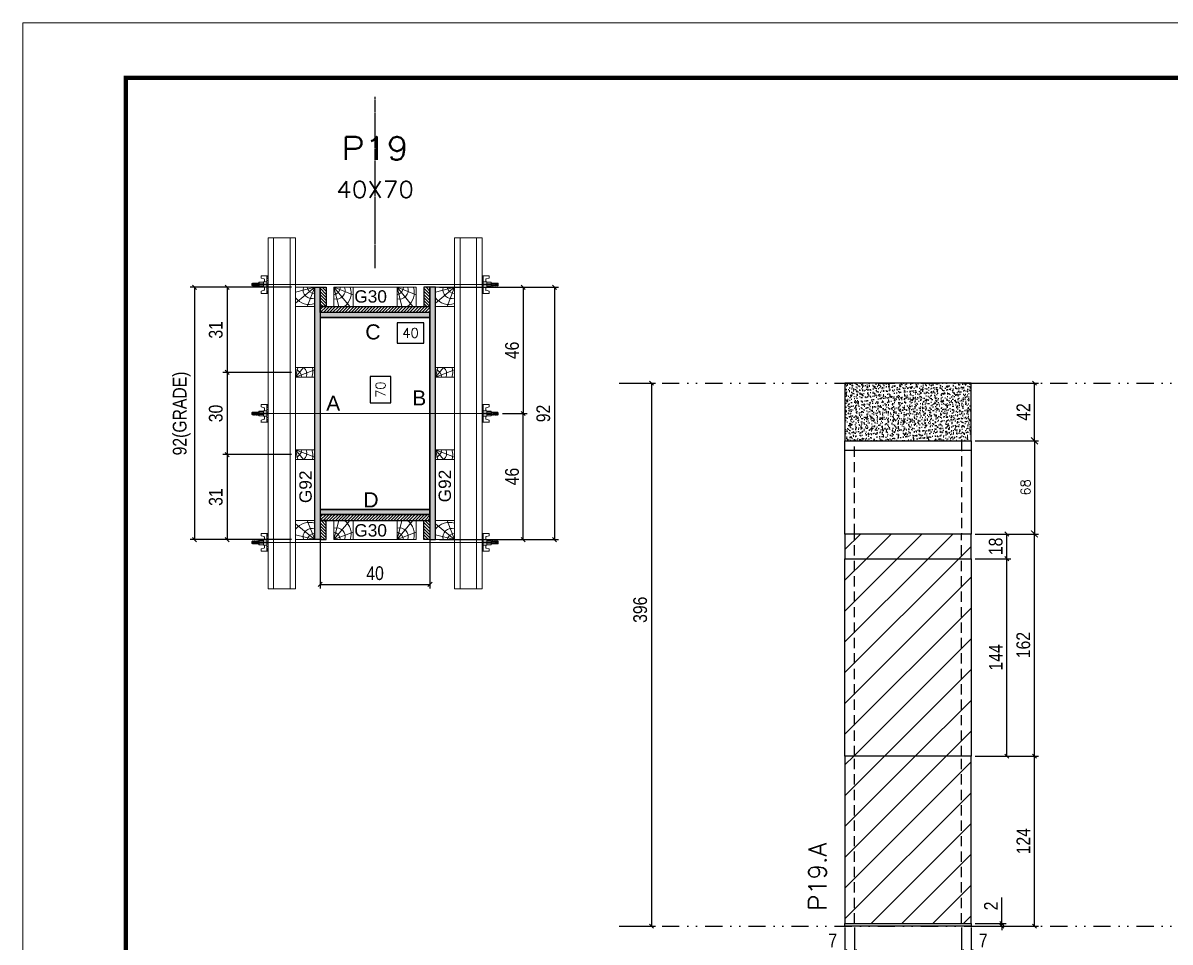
# Model space of a CAD drawing. Extents: x 1945 to 10875, y -3405 to 3369.
# Drawn here: x 1945 to 2782, y -728 to -57 of the extents above; entities that cross this region are included whole.
import ezdxf
from ezdxf.enums import TextEntityAlignment as Align

# ---------------------------------------------------------------- set-up
doc = ezdxf.new("R2010")
doc.units = 0
for name, pattern in [('DASHED', [0.75, 0.5, -0.25]), ('DIVIDE2', [0.625, 0.25, -0.125, 0, -0.125, 0, -0.125]), ('HIDDEN', [0.375, 0.25, -0.125])]:
    doc.linetypes.add(name, pattern=pattern)
for name, color, linetype in [('CHAPA', 1, 'Continuous'), ('COTA', 241, 'Continuous'), ('cotas', 4, 'Continuous'), ('FUNDOS', 1, 'Continuous'), ('MEIO_PONT', 93, 'Continuous'), ('Nível', 160, 'Continuous'), ('Painéis', 200, 'Continuous'), ('SARR_2.2x7', 40, 'Continuous'), ('SARRAFO', 251, 'Continuous'), ('Sarrafo de Pressão', 42, 'HIDDEN'), ('Texto de Titulo', 7, 'Continuous'), ('Texto Qtd Sarr', 242, 'Continuous'), ('TEXTO_GERAL', 7, 'Continuous')]:
    doc.layers.add(name, color=color, linetype=linetype)
for name, color, linetype, lineweight in [('Folhas', 255, 'Continuous', 9), ('Hachura', 251, 'Continuous', 9), ('Madeira', 126, 'Continuous', 18), ('Perfil Metálico', 224, 'Continuous', 18), ('SARRAFO DE PRESSAO', 251, 'DASHED', 9), ('Texto Seção', 7, 'Continuous', 15)]:
    doc.layers.add(name, color=color, linetype=linetype, lineweight=lineweight)
doc.styles.add('ARIAL', font='arial.ttf')
doc.styles.add('COTA TECNICA', font='techl___.ttf', dxfattribs={"height": 10})
doc.styles.add('COTA TECNICA 2X', font='techl___.ttf', dxfattribs={"height": 10})
doc.styles.add('COTA TECNICA-50', font='techl___.ttf', dxfattribs={"height": 10})
doc.styles.add('REGUA-120', font='ROMANS.shx', dxfattribs={"height": 15})
doc.styles.add('ROMANS', font='romans.shx')
doc.styles.add('SANSSERIF', font='sas_____.pfb')
doc.dimstyles.new('COTA PAINEL-50', dxfattribs={"dimtxt": 10, "dimasz": 3, "dimexe": 3, "dimexo": 3, "dimgap": 3, "dimtad": 1, "dimdec": 1, "dimzin": 12, "dimdsep": 46, "dimtxsty": 'COTA TECNICA-50', "dimblk1": 'OBLIQUE', "dimblk2": 'OBLIQUE', "dimsah": 1, "dimcen": 0.9, "dimclrd": 4, "dimclre": 4, "dimclrt": 240, "dimadec": 1, "dimazin": 3, "dimtfac": 1, "dimtdec": 1, "dimtmove": 0, "dimatfit": 3, "dimfxl": 1, "dimtolj": 1, "dimtzin": 12, "dimarcsym": 0})
doc.dimstyles.new('Cota Paínel', dxfattribs={"dimtxt": 7, "dimasz": 5, "dimexe": 3, "dimexo": 3, "dimgap": 3, "dimtad": 1, "dimdec": 1, "dimzin": 12, "dimdsep": 46, "dimtxsty": 'ROMANS', "dimblk": 'ARCHTICK', "dimcen": 0, "dimclrd": 4, "dimclre": 4, "dimclrt": 1, "dimadec": 1, "dimazin": 3, "dimtfac": 1, "dimtdec": 1, "dimtmove": 0, "dimatfit": 3, "dimldrblk": 'OBLIQUE', "dimfxl": 1, "dimtolj": 1, "dimtzin": 12, "dimarcsym": 0})
doc.dimstyles.new('PAINEL', dxfattribs={"dimtxt": 10, "dimasz": 3, "dimexe": 3, "dimexo": 3, "dimgap": 3, "dimtad": 1, "dimdec": 1, "dimzin": 12, "dimdsep": 46, "dimtxsty": 'COTA TECNICA', "dimblk1": 'OBLIQUE', "dimblk2": 'OBLIQUE', "dimsah": 1, "dimcen": 0.9, "dimclrd": 4, "dimclre": 4, "dimclrt": 240, "dimadec": 1, "dimazin": 3, "dimtfac": 1, "dimtdec": 1, "dimtmove": 0, "dimatfit": 3, "dimfxl": 1, "dimtolj": 1, "dimtzin": 12, "dimarcsym": 0})
doc.dimstyles.new('SECAO PILAR', dxfattribs={"dimtxt": 10, "dimasz": 3, "dimexe": 3, "dimexo": 3, "dimgap": 3, "dimtad": 1, "dimdec": 1, "dimlfac": 0.5, "dimzin": 12, "dimdsep": 46, "dimtxsty": 'COTA TECNICA 2X', "dimblk1": 'OBLIQUE', "dimblk2": 'OBLIQUE', "dimsah": 1, "dimcen": 0.9, "dimclrd": 256, "dimclre": 256, "dimclrt": 256, "dimadec": 1, "dimazin": 3, "dimtfac": 1, "dimtdec": 1, "dimtmove": 0, "dimatfit": 3, "dimfxl": 1, "dimtolj": 1, "dimtzin": 12, "dimarcsym": 0})
doc.dimstyles.new('SECÇÃO 2', dxfattribs={"dimtxt": 7, "dimasz": 6, "dimexe": 0.18, "dimexo": 2, "dimgap": -4, "dimtad": 3, "dimdec": 1, "dimlfac": 0.5, "dimzin": 12, "dimdsep": 46, "dimtxsty": 'ROMANS', "dimblk": 'ARCHTICK', "dimcen": 0.09, "dimse1": 1, "dimse2": 1, "dimsd1": 1, "dimsd2": 1, "dimclrd": 180, "dimclre": 5, "dimclrt": 1, "dimadec": 0, "dimazin": 3, "dimtfac": 1, "dimtdec": 1, "dimtofl": 0, "dimtmove": 0, "dimatfit": 3, "dimldrblk": 'ARCHTICK', "dimfxl": 1, "dimtolj": 1, "dimtzin": 0, "dimarcsym": 0})

# ---------------------------------------------------------------- blocks, each defined once
blk = doc.blocks.new('9999999999')
at = {"layer": 'Folhas'}
blk.add_lwpolyline([(98138.98, 34190.21), (99623.98, 34190.21), (99623.98, 35240.21), (98138.98, 35240.21)], close=True, dxfattribs=at)
at = {"layer": 'Folhas', "color": 30, "const_width": 3}
blk.add_lwpolyline([(98213.98, 34230.21), (99583.98, 34230.21), (99583.98, 35200.21), (98213.98, 35200.21)], close=True, dxfattribs=at)
blk = doc.blocks.new('titulo1')
at = {"layer": 'Defpoints', "color": 252, "linetype": 'HIDDEN', "ltscale": 2}
blk.add_line((0, 0), (0, 125), dxfattribs=at)
at = {"layer": 'Defpoints', "style": 'ROMANS', "oblique": 15}
blk.add_attdef('FOLHA', text='', height=10, dxfattribs=at).set_placement((0, 15.58), align=Align.MIDDLE_CENTER)
at = {"layer": 'Texto Qtd Sarr', "color": 3, "style": 'ROMANS', "oblique": 15}
for tag, height, p in [('TITULO', 17, (0, 71.45)), ('SEÇÃO', 12, (0, 41.55))]:
    blk.add_attdef(tag, text='', height=height, dxfattribs=at).set_placement(p, align=Align.MIDDLE_CENTER)
blk = doc.blocks.new('_Oblique')
at = {"color": 0, "linetype": 'ByBlock', "lineweight": -2}
blk.add_line((-0.5, -0.5), (0.5, 0.5), dxfattribs=at)
blk = doc.blocks.new('*D332')
at = {"layer": 'cotas', "color": 4, "linetype": 'ByBlock', "lineweight": -2, "transparency": 16777216}
for p, q in [((2382.86, -320.07), (2406.58, -320.07)), ((2403.58, -320.07), (2403.58, -716.07)), ((2382.86, -716.07), (2406.58, -716.07))]:
    blk.add_line(p, q, dxfattribs=at)
at = {"layer": 'Defpoints', "color": 0, "linetype": 'ByBlock', "transparency": 16777216}
for p in [(2379.86, -320.07), (2379.86, -716.07), (2403.58, -716.07)]:
    blk.add_point(p, dxfattribs=at)
at = {"layer": 'cotas', "color": 4, "linetype": 'ByBlock', "lineweight": -2, "transparency": 16777216, "xscale": 3, "yscale": 3, "zscale": 3}
for p, rotation in [((2403.58, -320.07), 90), ((2403.58, -716.07), 270)]:
    blk.add_blockref('_Oblique', p, dxfattribs=dict(at, rotation=rotation))
at = {"layer": 'cotas', "color": 240, "linetype": 'ByBlock', "transparency": 16777216, "insert": (2395.33, -485.31), "char_height": 10, "attachment_point": 5, "rotation": 90, "style": 'COTA TECNICA'}
blk.add_mtext('\\A1;396', dxfattribs=at)
blk = doc.blocks.new('*D200')
at = {"layer": 'COTA', "color": 4, "lineweight": -2, "transparency": 16777216}
for p, q in [((2544.57, -717.07), (2544.57, -771.24)), ((2636.57, -717.07), (2636.57, -771.24)), ((2544.57, -768.24), (2636.57, -768.24))]:
    blk.add_line(p, q, dxfattribs=at)
at = {"layer": 'Defpoints', "color": 0, "transparency": 16777216}
for p in [(2544.57, -714.07), (2636.57, -714.07), (2636.57, -768.24)]:
    blk.add_point(p, dxfattribs=at)
at = {"layer": 'COTA', "color": 4, "lineweight": -2, "transparency": 16777216, "xscale": 3, "yscale": 3, "zscale": 3, "rotation": 180}
blk.add_blockref('_Oblique', (2544.57, -768.24), dxfattribs=at)
at = {"layer": 'COTA', "color": 4, "lineweight": -2, "transparency": 16777216, "xscale": 3, "yscale": 3, "zscale": 3}
blk.add_blockref('_Oblique', (2636.57, -768.24), dxfattribs=at)
at = {"layer": 'COTA', "color": 240, "transparency": 16777216, "insert": (2590.57, -760.16), "char_height": 10, "attachment_point": 5, "style": 'COTA TECNICA'}
blk.add_mtext('\\A1;92', dxfattribs=at)
blk = doc.blocks.new('*D201')
at = {"layer": 'COTA', "color": 4, "lineweight": -2, "transparency": 16777216}
for p, q in [((2639.57, -592.07), (2685.81, -592.07)), ((2682.81, -716.07), (2682.81, -592.07)), ((2639.57, -716.07), (2685.81, -716.07))]:
    blk.add_line(p, q, dxfattribs=at)
at = {"layer": 'Defpoints', "color": 0, "transparency": 16777216}
for p in [(2636.57, -592.07), (2682.81, -592.07), (2636.57, -716.07)]:
    blk.add_point(p, dxfattribs=at)
at = {"layer": 'COTA', "color": 4, "lineweight": -2, "transparency": 16777216, "xscale": 3, "yscale": 3, "zscale": 3}
for p, rotation in [((2682.81, -592.07), 90), ((2682.81, -716.07), 270)]:
    blk.add_blockref('_Oblique', p, dxfattribs=dict(at, rotation=rotation))
at = {"layer": 'COTA', "color": 240, "transparency": 16777216, "insert": (2674.73, -654.07), "char_height": 10, "attachment_point": 5, "rotation": 90, "style": 'COTA TECNICA-50'}
blk.add_mtext('\\A1;124', dxfattribs=at)
blk = doc.blocks.new('*D202')
at = {"layer": 'COTA', "color": 4, "lineweight": -2, "transparency": 16777216}
for p, q in [((2659.09, -714.07), (2659.09, -695.26)), ((2639.57, -714.07), (2662.09, -714.07)), ((2639.57, -716.07), (2662.09, -716.07)), ((2659.09, -716.07), (2659.09, -714.07)), ((2659.09, -716.07), (2659.09, -719.07))]:
    blk.add_line(p, q, dxfattribs=at)
at = {"layer": 'Defpoints', "color": 0, "transparency": 16777216}
for p in [(2636.57, -714.07), (2636.57, -716.07), (2659.09, -716.07)]:
    blk.add_point(p, dxfattribs=at)
at = {"layer": 'COTA', "color": 4, "lineweight": -2, "transparency": 16777216, "xscale": 3, "yscale": 3, "zscale": 3}
for p, rotation in [((2659.09, -714.07), 270), ((2659.09, -716.07), 90)]:
    blk.add_blockref('_Oblique', p, dxfattribs=dict(at, rotation=rotation))
at = {"layer": 'COTA', "color": 240, "transparency": 16777216, "insert": (2651.09, -701.32), "char_height": 10, "attachment_point": 5, "rotation": 90, "style": 'COTA TECNICA-50'}
blk.add_mtext('\\A1;2', dxfattribs=at)
blk = doc.blocks.new('*D203')
at = {"layer": 'COTA', "color": 4, "linetype": 'ByBlock', "lineweight": -2, "transparency": 16777216}
for p, q in [((2639.57, -448.07), (2665.69, -448.07)), ((2662.69, -592.07), (2662.69, -448.07)), ((2639.57, -592.07), (2665.69, -592.07))]:
    blk.add_line(p, q, dxfattribs=at)
at = {"layer": 'Defpoints', "color": 0, "linetype": 'ByBlock', "transparency": 16777216}
for p in [(2636.57, -448.07), (2662.69, -448.07), (2636.57, -592.07)]:
    blk.add_point(p, dxfattribs=at)
at = {"layer": 'COTA', "color": 4, "linetype": 'ByBlock', "lineweight": -2, "transparency": 16777216, "xscale": 3, "yscale": 3, "zscale": 3}
for p, rotation in [((2662.69, -448.07), 90), ((2662.69, -592.07), 270)]:
    blk.add_blockref('_Oblique', p, dxfattribs=dict(at, rotation=rotation))
at = {"layer": 'COTA', "color": 240, "linetype": 'ByBlock', "transparency": 16777216, "insert": (2654.61, -520.07), "char_height": 10, "attachment_point": 5, "rotation": 90, "style": 'COTA TECNICA'}
blk.add_mtext('\\A1;144', dxfattribs=at)
blk = doc.blocks.new('*D204')
at = {"layer": 'COTA', "color": 4, "linetype": 'ByBlock', "lineweight": -2, "transparency": 16777216}
for p, q in [((2639.57, -430.07), (2665.69, -430.07)), ((2662.69, -448.07), (2662.69, -430.07)), ((2639.57, -448.07), (2665.69, -448.07))]:
    blk.add_line(p, q, dxfattribs=at)
at = {"layer": 'Defpoints', "color": 0, "linetype": 'ByBlock', "transparency": 16777216}
for p in [(2636.57, -430.07), (2662.69, -430.07), (2636.57, -448.07)]:
    blk.add_point(p, dxfattribs=at)
at = {"layer": 'COTA', "color": 4, "linetype": 'ByBlock', "lineweight": -2, "transparency": 16777216, "xscale": 3, "yscale": 3, "zscale": 3}
for p, rotation in [((2662.69, -430.07), 90), ((2662.69, -448.07), 270)]:
    blk.add_blockref('_Oblique', p, dxfattribs=dict(at, rotation=rotation))
at = {"layer": 'COTA', "color": 240, "linetype": 'ByBlock', "transparency": 16777216, "insert": (2654.59, -439.07), "char_height": 10, "attachment_point": 5, "rotation": 90, "style": 'COTA TECNICA'}
blk.add_mtext('\\A1;18', dxfattribs=at)
blk = doc.blocks.new('*D205')
at = {"layer": 'COTA', "color": 4, "lineweight": -2, "transparency": 16777216}
for p, q in [((2544.57, -719.07), (2544.57, -737.58)), ((2551.57, -717.07), (2551.57, -737.58)), ((2544.57, -734.58), (2529.84, -734.58)), ((2551.57, -734.58), (2544.57, -734.58))]:
    blk.add_line(p, q, dxfattribs=at)
at = {"layer": 'Defpoints', "color": 0, "transparency": 16777216}
for p in [(2544.57, -716.07), (2551.57, -714.07), (2544.57, -734.58)]:
    blk.add_point(p, dxfattribs=at)
at = {"layer": 'COTA', "color": 4, "lineweight": -2, "transparency": 16777216, "xscale": 3, "yscale": 3, "zscale": 3, "rotation": 180}
blk.add_blockref('_Oblique', (2544.57, -734.58), dxfattribs=at)
at = {"layer": 'COTA', "color": 4, "lineweight": -2, "transparency": 16777216, "xscale": 3, "yscale": 3, "zscale": 3}
blk.add_blockref('_Oblique', (2551.57, -734.58), dxfattribs=at)
at = {"layer": 'COTA', "color": 240, "transparency": 16777216, "insert": (2535.7, -726.5), "char_height": 10, "attachment_point": 5, "style": 'COTA TECNICA-50'}
blk.add_mtext('\\A1;7', dxfattribs=at)
blk = doc.blocks.new('*D206')
at = {"layer": 'COTA', "color": 4, "lineweight": -2, "transparency": 16777216}
for p, q in [((2629.57, -717.07), (2629.57, -737.58)), ((2636.57, -719.07), (2636.57, -737.58)), ((2629.57, -734.58), (2636.57, -734.58)), ((2636.57, -734.58), (2651.3, -734.58))]:
    blk.add_line(p, q, dxfattribs=at)
at = {"layer": 'Defpoints', "color": 0, "transparency": 16777216}
for p in [(2629.57, -714.07), (2636.57, -716.07), (2636.57, -734.58)]:
    blk.add_point(p, dxfattribs=at)
at = {"layer": 'COTA', "color": 4, "lineweight": -2, "transparency": 16777216, "xscale": 3, "yscale": 3, "zscale": 3, "rotation": 180}
blk.add_blockref('_Oblique', (2629.57, -734.58), dxfattribs=at)
at = {"layer": 'COTA', "color": 4, "lineweight": -2, "transparency": 16777216, "xscale": 3, "yscale": 3, "zscale": 3}
blk.add_blockref('_Oblique', (2636.57, -734.58), dxfattribs=at)
at = {"layer": 'COTA', "color": 240, "transparency": 16777216, "insert": (2645.43, -726.5), "char_height": 10, "attachment_point": 5, "style": 'COTA TECNICA-50'}
blk.add_mtext('\\A1;7', dxfattribs=at)
blk = doc.blocks.new('*D210')
at = {"layer": 'COTA', "color": 180, "lineweight": -2, "transparency": 16777216}
for p, q in [((2213.51, -315.14), (2198.51, -315.14)), ((2198.51, -315.14), (2198.51, -334.47)), ((2213.51, -334.47), (2213.51, -315.14)), ((2198.51, -334.47), (2213.51, -334.47))]:
    blk.add_line(p, q, dxfattribs=at)
at = {"layer": 'Defpoints', "color": 0, "transparency": 16777216}
for p in [(2162, -272.17), (2162, -412.17), (2217.51, -412.17)]:
    blk.add_point(p, dxfattribs=at)
at = {"layer": 'COTA', "color": 1, "transparency": 16777216, "insert": (2206.01, -324.8), "char_height": 7, "attachment_point": 5, "rotation": 90, "style": 'ROMANS'}
blk.add_mtext('\\A1;70', dxfattribs=at)
blk = doc.blocks.new('_ArchTick')
at = {"color": 0, "linetype": 'ByBlock', "const_width": 0.15}
blk.add_lwpolyline([(-0.5, -0.5), (0.5, 0.5)], dxfattribs=at)
blk = doc.blocks.new('*D211')
at = {"layer": 'COTA', "lineweight": -2, "transparency": 16777216}
for p, q in [((2249, -250.17), (2335.78, -250.17)), ((2332.78, -250.17), (2332.78, -434.17)), ((2249, -434.17), (2335.78, -434.17))]:
    blk.add_line(p, q, dxfattribs=at)
at = {"layer": 'Defpoints', "color": 0, "transparency": 16777216}
for p in [(2246, -250.17), (2246, -434.17), (2332.78, -434.17)]:
    blk.add_point(p, dxfattribs=at)
at = {"layer": 'COTA', "lineweight": -2, "transparency": 16777216, "xscale": 3, "yscale": 3, "zscale": 3}
for p, rotation in [((2332.78, -250.17), 90), ((2332.78, -434.17), 270)]:
    blk.add_blockref('_Oblique', p, dxfattribs=dict(at, rotation=rotation))
at = {"layer": 'COTA', "transparency": 16777216, "insert": (2324.69, -342.17), "char_height": 10, "attachment_point": 5, "rotation": 90, "style": 'COTA TECNICA 2X'}
blk.add_mtext('\\A1;92', dxfattribs=at)
blk = doc.blocks.new('*D212')
at = {"layer": 'COTA', "lineweight": -2, "transparency": 16777216}
for p, q in [((2283, -250.17), (2313.01, -250.17)), ((2310.01, -250.17), (2310.01, -342.17)), ((2294.8, -342.17), (2313.01, -342.17))]:
    blk.add_line(p, q, dxfattribs=at)
at = {"layer": 'Defpoints', "color": 0, "transparency": 16777216}
for p in [(2280, -250.17), (2291.8, -342.17), (2310.01, -342.17)]:
    blk.add_point(p, dxfattribs=at)
at = {"layer": 'COTA', "lineweight": -2, "transparency": 16777216, "xscale": 3, "yscale": 3, "zscale": 3}
for p, rotation in [((2310.01, -250.17), 90), ((2310.01, -342.17), 270)]:
    blk.add_blockref('_Oblique', p, dxfattribs=dict(at, rotation=rotation))
at = {"layer": 'COTA', "transparency": 16777216, "insert": (2301.91, -296.17), "char_height": 10, "attachment_point": 5, "rotation": 90, "style": 'COTA TECNICA 2X'}
blk.add_mtext('\\A1;46', dxfattribs=at)
blk = doc.blocks.new('*D213')
at = {"layer": 'COTA', "lineweight": -2, "transparency": 16777216}
for p, q in [((2294.8, -342.17), (2313.01, -342.17)), ((2310.01, -434.17), (2310.01, -342.17)), ((2283, -434.17), (2313.01, -434.17))]:
    blk.add_line(p, q, dxfattribs=at)
at = {"layer": 'Defpoints', "color": 0, "transparency": 16777216}
for p in [(2291.8, -342.17), (2310.01, -342.17), (2280, -434.17)]:
    blk.add_point(p, dxfattribs=at)
at = {"layer": 'COTA', "lineweight": -2, "transparency": 16777216, "xscale": 3, "yscale": 3, "zscale": 3}
for p, rotation in [((2310.01, -342.17), 90), ((2310.01, -434.17), 270)]:
    blk.add_blockref('_Oblique', p, dxfattribs=dict(at, rotation=rotation))
at = {"layer": 'COTA', "transparency": 16777216, "insert": (2301.91, -388.17), "char_height": 10, "attachment_point": 5, "rotation": 90, "style": 'COTA TECNICA 2X'}
blk.add_mtext('\\A1;46', dxfattribs=at)
blk = doc.blocks.new('*D214')
at = {"layer": 'COTA', "color": 180, "lineweight": -2, "transparency": 16777216}
for p, q in [((2237.5, -275.96), (2218.17, -275.96)), ((2218.17, -275.96), (2218.17, -290.96)), ((2237.5, -290.96), (2237.5, -275.96)), ((2218.17, -290.96), (2237.5, -290.96))]:
    blk.add_line(p, q, dxfattribs=at)
at = {"layer": 'Defpoints', "color": 0, "transparency": 16777216}
for p in [(2162, -272.17), (2242, -272.17), (2242, -294.96)]:
    blk.add_point(p, dxfattribs=at)
at = {"layer": 'COTA', "color": 1, "transparency": 16777216, "insert": (2227.84, -283.46), "char_height": 7, "attachment_point": 5, "style": 'ROMANS'}
blk.add_mtext('\\A1;40', dxfattribs=at)
blk = doc.blocks.new('PONTALETE')
at = {"layer": 'Madeira'}
for q in [(2.71, 7), (7, 5.76), (7, 1.74)]:
    blk.add_line((0, 0), q, dxfattribs=at)
blk.add_lwpolyline([(0, 0), (7, 0), (7, 7), (0, 7)], close=True, dxfattribs=at)
for centre, radius, start, end in [((2.04, 0.06), 6.23, 37.2818, 109.0913), ((1.09, 0.9), 3.19, 343.603, 109.9847), ((-0.21, -0.78), 3.09, 14.6322, 86.0383)]:
    blk.add_arc(centre, radius, start, end, dxfattribs=at)
blk = doc.blocks.new('*D215')
at = {"layer": 'COTA', "lineweight": -2, "transparency": 16777216}
for p, q in [((2141, -250.17), (2067.23, -250.17)), ((2070.23, -250.17), (2070.23, -434.17)), ((2141, -434.17), (2067.23, -434.17))]:
    blk.add_line(p, q, dxfattribs=at)
at = {"layer": 'Defpoints', "color": 0, "transparency": 16777216}
for p in [(2144, -250.17), (2070.23, -434.17), (2144, -434.17)]:
    blk.add_point(p, dxfattribs=at)
at = {"layer": 'COTA', "lineweight": -2, "transparency": 16777216, "xscale": 3, "yscale": 3, "zscale": 3}
for p, rotation in [((2070.23, -250.17), 90), ((2070.23, -434.17), 270)]:
    blk.add_blockref('_Oblique', p, dxfattribs=dict(at, rotation=rotation))
at = {"layer": 'COTA', "transparency": 16777216, "insert": (2061, -342.17), "char_height": 10, "attachment_point": 5, "rotation": 90, "style": 'COTA TECNICA 2X'}
blk.add_mtext('\\A1;92(GRADE)', dxfattribs=at)
blk = doc.blocks.new('MEIO PONTALETE')
at = {"layer": 'Madeira'}
for q in [(2.71, 7), (3.5, 2.88), (3.5, 0.87)]:
    blk.add_line((0, 0), q, dxfattribs=at)
blk.add_lwpolyline([(0, 0), (3.5, 0), (3.5, 7), (0, 7)], close=True, dxfattribs=at)
for centre, radius, start, end in [((2.04, 0.06), 6.23, 76.4499, 109.0913), ((1.09, 0.9), 3.19, 40.9063, 109.9847), ((-0.21, -0.78), 3.09, 14.6322, 86.0383)]:
    blk.add_arc(centre, radius, start, end, dxfattribs=at)
blk = doc.blocks.new('*D216')
at = {"layer": 'COTA', "lineweight": -2, "transparency": 16777216}
for p, q in [((2141, -372.17), (2091.07, -372.17)), ((2094.07, -372.17), (2094.07, -434.17)), ((2141, -434.17), (2091.07, -434.17))]:
    blk.add_line(p, q, dxfattribs=at)
at = {"layer": 'Defpoints', "color": 0, "transparency": 16777216}
for p in [(2144, -372.17), (2094.07, -434.17), (2144, -434.17)]:
    blk.add_point(p, dxfattribs=at)
at = {"layer": 'COTA', "lineweight": -2, "transparency": 16777216, "xscale": 3, "yscale": 3, "zscale": 3}
for p, rotation in [((2094.07, -372.17), 90), ((2094.07, -434.17), 270)]:
    blk.add_blockref('_Oblique', p, dxfattribs=dict(at, rotation=rotation))
at = {"layer": 'COTA', "transparency": 16777216, "insert": (2085.85, -403.17), "char_height": 10, "attachment_point": 5, "rotation": 90, "style": 'COTA TECNICA 2X'}
blk.add_mtext('\\A1;31', dxfattribs=at)
blk = doc.blocks.new('C')
at = {"layer": 'Hachura', "color": 0}
for p, q in [((0, 3.22), (0, -3.22)), ((0.45, 3.22), (0, 3.22)), ((0.46, 3.16), (0, 3.16)), ((0.46, 3.05), (0, 3.05)), ((0.46, 2.88), (0, 2.88)), ((0, 2.75), (0, -1.16)), ((0.46, 2.65), (0, 2.65)), ((0.46, 2.23), (0, 2.23)), ((0.46, 1.51), (0, 1.51)), ((0.39, 0.49), (0.17, 0.49)), ((0.45, -3.23), (0.45, 3.22)), ((0.45, 3.22), (2.58, 3.22)), ((1.74, 0.97), (0.45, 0.97)), ((1.45, 0.1), (0.45, 0.1)), ((1.35, 1.94), (1.35, 0.96)), ((2.58, 2.39), (1.47, 2.09)), ((1.74, -0.97), (1.74, 0.97)), ((1.74, 0.97), (1.74, 0.84)), ((1.74, 0.97), (1.74, 0.84)), ((1.74, 0.84), (3.35, 0.84)), ((3.35, 0.45), (1.74, 0.45)), ((2.58, 3.22), (2.58, 2.39)), ((3.32, 0.84), (3.32, -0.84)), ((3.35, 0.84), (3.35, -0.84)), ((3.68, 0.45), (3.35, 0.45)), ((3.84, -0.52), (3.35, 0.45)), ((3.35, 0.06), (3.67, -0.57)), ((3.68, 0.45), (4.16, -0.52)), ((3.72, 0.5), (4.25, -0.57)), ((4.37, -0.55), (3.83, 0.53)), ((4.15, 0.45), (3.93, 0.45)), ((4.42, -0.52), (3.93, 0.45)), ((4.15, 0.45), (4.26, 0.45)), ((4.26, 0.45), (4.74, -0.52)), ((4.3, 0.5), (4.83, -0.57)), ((4.95, -0.55), (4.41, 0.53)), ((4.51, 0.45), (4.84, 0.45)), ((5, -0.52), (4.51, 0.45)), ((4.84, 0.45), (5.32, -0.52)), ((4.88, 0.5), (5.41, -0.57)), ((5.53, -0.55), (4.99, 0.53)), ((5.58, -0.52), (5.09, 0.45)), ((5.42, 0.45), (5.09, 0.45)), ((5.58, -0.52), (5.09, 0.45)), ((5.42, 0.45), (5.74, -0.19)), ((5.46, 0.5), (5.74, -0.07)), ((5.74, 0.19), (5.57, 0.53)), ((5.74, 0.32), (5.68, 0.45)), ((5.68, 0.45), (5.74, 0.45)), ((5.74, 0.45), (5.9, 0.29)), ((5.74, 0.45), (5.74, -0.52)), ((5.9, -0.36), (5.9, 0.29)), ((0.45, 0), (0, 0)), ((0.46, -1.52), (0, -1.52)), ((0.46, -2.23), (0, -2.23)), ((0.46, -2.65), (0, -2.65)), ((0.46, -2.88), (0, -2.88)), ((0.46, -3.05), (0, -3.05)), ((0.46, -3.16), (0, -3.16)), ((0, -3.22), (2.57, -3.22)), ((0.08, -0.48), (0.29, -0.48)), ((0.29, -0.48), (0.4, -0.48)), ((0.45, 0), (0.45, -0.97)), ((0.45, -0.16), (1.45, -0.16)), ((0.45, -0.65), (0.45, -0.32)), ((0.45, -3.23), (0.45, -0.65)), ((0.45, -0.97), (1.74, -0.97)), ((1.35, -1.94), (1.35, -0.97)), ((2.58, -2.39), (1.47, -2.1)), ((3.35, -0.32), (1.74, -0.32)), ((3.35, -0.84), (1.74, -0.84)), ((2.58, -3.23), (2.58, -2.39)), ((3.35, -0.07), (3.58, -0.52)), ((3.35, -0.52), (3.58, -0.52)), ((3.84, -0.52), (4.16, -0.52)), ((4.42, -0.52), (4.74, -0.52)), ((4.63, -0.52), (4.74, -0.52)), ((5, -0.52), (5.32, -0.52)), ((5.58, -0.52), (5.74, -0.52)), ((5.74, -0.52), (5.9, -0.36)), ((5.74, -0.52), (5.74, -0.52))]:
    blk.add_line(p, q, dxfattribs=at)
for centre, radius, start, end in [((1.52, 1.94), 0.161, 104.7436, 180), ((1.44, -0.03), 0.129, 272.695, 87.305), ((3.81, 0.39), 0.143, 25.5688, 154.4312), ((4.39, 0.39), 0.143, 25.5688, 154.4312), ((4.97, 0.39), 0.143, 25.5688, 154.4312), ((5.55, 0.39), 0.143, 25.5688, 154.4312), ((0.17, -0.37), 0.174, 221.744, 317.8592), ((1.52, -1.94), 0.161, 180, 255.2564), ((3.71, -0.4), 0.174, 222.1408, 318.256), ((4.29, -0.4), 0.174, 222.1408, 318.256), ((4.87, -0.4), 0.174, 222.1408, 318.256), ((5.45, -0.4), 0.174, 222.1408, 318.256), ((5.61, -0.4), 0.174, 317.8592, 318.256)]:
    blk.add_arc(centre, radius, start, end, dxfattribs=at)
blk = doc.blocks.new('*D217')
at = {"layer": 'COTA', "lineweight": -2, "transparency": 16777216}
for p, q in [((2141, -250.17), (2091.07, -250.17)), ((2094.07, -250.17), (2094.07, -312.17)), ((2141, -312.17), (2091.07, -312.17))]:
    blk.add_line(p, q, dxfattribs=at)
at = {"layer": 'Defpoints', "color": 0, "transparency": 16777216}
for p in [(2144, -250.17), (2094.07, -312.17), (2144, -312.17)]:
    blk.add_point(p, dxfattribs=at)
at = {"layer": 'COTA', "lineweight": -2, "transparency": 16777216, "xscale": 3, "yscale": 3, "zscale": 3}
for p, rotation in [((2094.07, -250.17), 90), ((2094.07, -312.17), 270)]:
    blk.add_blockref('_Oblique', p, dxfattribs=dict(at, rotation=rotation))
at = {"layer": 'COTA', "transparency": 16777216, "insert": (2085.85, -281.17), "char_height": 10, "attachment_point": 5, "rotation": 90, "style": 'COTA TECNICA 2X'}
blk.add_mtext('\\A1;31', dxfattribs=at)
blk = doc.blocks.new('*D218')
at = {"layer": 'COTA', "lineweight": -2, "transparency": 16777216}
for p, q in [((2141, -312.17), (2091.07, -312.17)), ((2094.07, -312.17), (2094.07, -372.17)), ((2141, -372.17), (2091.07, -372.17))]:
    blk.add_line(p, q, dxfattribs=at)
at = {"layer": 'Defpoints', "color": 0, "transparency": 16777216}
for p in [(2144, -312.17), (2094.07, -372.17), (2144, -372.17)]:
    blk.add_point(p, dxfattribs=at)
at = {"layer": 'COTA', "lineweight": -2, "transparency": 16777216, "xscale": 3, "yscale": 3, "zscale": 3}
for p, rotation in [((2094.07, -312.17), 90), ((2094.07, -372.17), 270)]:
    blk.add_blockref('_Oblique', p, dxfattribs=dict(at, rotation=rotation))
at = {"layer": 'COTA', "transparency": 16777216, "insert": (2085.85, -342.17), "char_height": 10, "attachment_point": 5, "rotation": 90, "style": 'COTA TECNICA 2X'}
blk.add_mtext('\\A1;30', dxfattribs=at)
blk = doc.blocks.new('*D326')
at = {"layer": 'COTA', "lineweight": -2, "transparency": 16777216}
for p, q in [((2162, -418.77), (2162, -469.81)), ((2242, -418.77), (2242, -469.81)), ((2162, -466.81), (2242, -466.81))]:
    blk.add_line(p, q, dxfattribs=at)
at = {"layer": 'Defpoints', "color": 0, "transparency": 16777216}
for p in [(2162, -415.77), (2242, -415.77), (2242, -466.81)]:
    blk.add_point(p, dxfattribs=at)
at = {"layer": 'COTA', "lineweight": -2, "transparency": 16777216, "xscale": 3, "yscale": 3, "zscale": 3, "rotation": 180}
blk.add_blockref('_Oblique', (2162, -466.81), dxfattribs=at)
at = {"layer": 'COTA', "lineweight": -2, "transparency": 16777216, "xscale": 3, "yscale": 3, "zscale": 3}
blk.add_blockref('_Oblique', (2242, -466.81), dxfattribs=at)
at = {"layer": 'COTA', "transparency": 16777216, "insert": (2202, -458.71), "char_height": 10, "attachment_point": 5, "style": 'COTA TECNICA 2X'}
blk.add_mtext('\\A1;40', dxfattribs=at)
blk = doc.blocks.new('*D293')
at = {"layer": 'Defpoints', "color": 0, "linetype": 'ByBlock', "transparency": 16777216}
for p in [(2636.57, -430.07), (2682.81, -430.07), (2636.57, -592.07)]:
    blk.add_point(p, dxfattribs=at)
at = {"layer": 'FUNDOS', "color": 4, "linetype": 'ByBlock', "lineweight": -2, "transparency": 16777216}
for p, q in [((2639.57, -430.07), (2685.81, -430.07)), ((2682.81, -592.07), (2682.81, -430.07)), ((2639.57, -592.07), (2685.81, -592.07))]:
    blk.add_line(p, q, dxfattribs=at)
at = {"layer": 'FUNDOS', "color": 4, "linetype": 'ByBlock', "lineweight": -2, "transparency": 16777216, "xscale": 3, "yscale": 3, "zscale": 3}
for p, rotation in [((2682.81, -430.07), 90), ((2682.81, -592.07), 270)]:
    blk.add_blockref('_Oblique', p, dxfattribs=dict(at, rotation=rotation))
at = {"layer": 'FUNDOS', "color": 240, "linetype": 'ByBlock', "transparency": 16777216, "insert": (2674.7, -511.07), "char_height": 10, "attachment_point": 5, "rotation": 90, "style": 'COTA TECNICA'}
blk.add_mtext('\\A1;162', dxfattribs=at)
blk = doc.blocks.new('*D364')
at = {"layer": 'COTA', "color": 4, "lineweight": -2, "transparency": 16777216}
for p, q in [((2639.57, -320.07), (2685.81, -320.07)), ((2682.81, -362.07), (2682.81, -320.07)), ((2639.57, -362.07), (2685.81, -362.07))]:
    blk.add_line(p, q, dxfattribs=at)
at = {"layer": 'Defpoints', "color": 0, "transparency": 16777216}
for p in [(2636.57, -320.07), (2682.81, -320.07), (2636.57, -362.07)]:
    blk.add_point(p, dxfattribs=at)
at = {"layer": 'COTA', "color": 4, "lineweight": -2, "transparency": 16777216, "xscale": 3, "yscale": 3, "zscale": 3}
for p, rotation in [((2682.81, -320.07), 90), ((2682.81, -362.07), 270)]:
    blk.add_blockref('_Oblique', p, dxfattribs=dict(at, rotation=rotation))
at = {"layer": 'COTA', "color": 240, "transparency": 16777216, "insert": (2674.73, -341.07), "char_height": 10, "attachment_point": 5, "rotation": 90, "style": 'COTA TECNICA'}
blk.add_mtext('\\A1;42', dxfattribs=at)
blk = doc.blocks.new('*D367')
at = {"layer": 'COTA', "color": 4, "lineweight": -2, "transparency": 16777216}
for p, q in [((2639.57, -362.07), (2685.81, -362.07)), ((2682.81, -362.07), (2682.81, -430.07)), ((2639.57, -430.07), (2685.81, -430.07))]:
    blk.add_line(p, q, dxfattribs=at)
at = {"layer": 'Defpoints', "color": 0, "transparency": 16777216}
for p in [(2636.57, -362.07), (2636.57, -430.07), (2682.81, -430.07)]:
    blk.add_point(p, dxfattribs=at)
at = {"layer": 'COTA', "color": 4, "lineweight": -2, "transparency": 16777216, "xscale": 5, "yscale": 5, "zscale": 5}
for p, rotation in [((2682.81, -362.07), 90), ((2682.81, -430.07), 270)]:
    blk.add_blockref('_ArchTick', p, dxfattribs=dict(at, rotation=rotation))
at = {"layer": 'COTA', "color": 1, "transparency": 16777216, "insert": (2676.31, -396.07), "char_height": 7, "attachment_point": 5, "rotation": 90, "style": 'ROMANS'}
blk.add_mtext('\\A1;68', dxfattribs=at)

msp = doc.modelspace()

# ---------------------------------------------------------------- hatches: boundary and pattern name
at = {"layer": 'COTA', "linetype": 'ByBlock'}
h = msp.add_hatch(dxfattribs=at)
h.set_pattern_fill('AR-CONC', color=256, scale=0.03)
h.set_pattern_definition([(50, (-128558.517, -27209.33), (5.46554007, -0.47817257), [0.5715, -6.2865]), (355, (-128558.517, -27209.33), (-1.05730264, 5.73170536), [0.4572, -5.02921753]), (100.4514447, (-128558.0613, -27209.3697), (4.40823741, 5.25353256), [0.48570026, -5.34270734]), (46.1842, (-128558.517, -27207.806), (8.13237123, -1.26126984), [0.85725, -9.42975]), (96.6355576, (-128557.839, -27207.911), (7.122124, 7.42278374), [0.7285507, -8.01406824]), (351.184151, (-128558.517, -27207.806), (7.122124, 7.42278374), [0.685799, -7.54379196]), (21, (-128557.755, -27208.187), (4.54843174, -3.06795595), [0.5715, -6.2865]), (326, (-128557.755, -27208.187), (1.85406085, 5.52563898), [0.4572, -5.0292]), (71.451445, (-128557.376, -27208.4425), (6.40249258, 2.45768307), [0.48570026, -5.34269813]), (37.5, (-128558.5168, -27209.3298), (0.092658098, 2.536651166), [0, -4.96824, 0, -5.1054, 0, -5.04825]), (7.5, (-128558.5168, -27209.3298), (2.004589875, 3.005417245), [0, -2.91084, 0, -4.85394, 0, -1.92405]), (327.5, (-128560.216, -27209.3298), (4.067717855, -0.17186232), [0, -1.905, 0, -5.9436, 0, -7.8867]), (317.5, (-128560.978, -27209.3298), (4.44387544, 0.76279473), [0, -2.4765, 0, -3.94716, 0, -5.6007])])
h.paths.add_polyline_path([(2544.57, -362.07), (2636.57, -362.07), (2636.57, -320.07), (2544.57, -320.07)])
at = {"layer": 'Hachura'}
h = msp.add_hatch(color=256, dxfattribs=at)
h.dxf.hatch_style = 1
h.paths.add_polyline_path([(2162, -434.17), (2158, -434.17), (2158, -250.17), (2162, -250.17)])
h = msp.add_hatch(color=256, dxfattribs=at)
h.dxf.hatch_style = 1
h.paths.add_polyline_path([(2162, -434.17), (2158, -434.17), (2158, -250.17), (2162, -250.17)])
h = msp.add_hatch(dxfattribs=at)
h.set_pattern_fill('ANSI31', color=256, scale=0.5, angle=90, style=0)
h.set_pattern_definition([(135, (-20729.4059, 8873.7796), (-1.12253202, -1.12253202), [])])
h.paths.add_polyline_path([(2162, -264.17), (2166.4, -264.17), (2166.4, -250.17), (2162, -250.17)])
h = msp.add_hatch(dxfattribs=at)
h.set_pattern_fill('ANSI31', color=256, scale=0.5, angle=90, style=0)
h.set_pattern_definition([(135, (-20687.4059, 8873.7796), (-1.12253202, -1.12253202), [])])
h.paths.add_polyline_path([(2242, -264.17), (2237.6, -264.17), (2237.6, -250.17), (2242, -250.17)])
h = msp.add_hatch(color=256, dxfattribs=at)
h.dxf.hatch_style = 1
h.paths.add_polyline_path([(2242, -434.17), (2246, -434.17), (2246, -250.17), (2242, -250.17)])
h = msp.add_hatch(color=256, dxfattribs=at)
h.dxf.hatch_style = 1
h.paths.add_polyline_path([(2242, -434.17), (2246, -434.17), (2246, -250.17), (2242, -250.17)])
h = msp.add_hatch(dxfattribs=at)
h.set_pattern_fill('ANSI31', color=256, scale=0.5, style=0)
h.set_pattern_definition([(45, (11335.9541, 22660.8359), (-1.12253202, 1.12253202), [])])
h.paths.add_polyline_path([(2242, -268.57), (2242, -264.17), (2162, -264.17), (2162, -268.57)])
h = msp.add_hatch(color=256, dxfattribs=at)
h.dxf.hatch_style = 1
h.paths.add_polyline_path([(2162, -268.57), (2162, -272.17), (2242, -272.17), (2242, -268.57)])
h = msp.add_hatch(color=256, dxfattribs=at)
h.dxf.hatch_style = 1
h.paths.add_polyline_path([(2162, -268.57), (2162, -272.17), (2242, -272.17), (2242, -268.57)])
h = msp.add_hatch(color=256, dxfattribs=at)
h.dxf.hatch_style = 1
h.paths.add_polyline_path([(2162, -412.17), (2162, -415.77), (2242, -415.77), (2242, -412.17)])
h = msp.add_hatch(color=256, dxfattribs=at)
h.dxf.hatch_style = 1
h.paths.add_polyline_path([(2162, -412.17), (2162, -415.77), (2242, -415.77), (2242, -412.17)])
h = msp.add_hatch(dxfattribs=at)
h.set_pattern_fill('ANSI31', color=256, scale=0.5, style=0)
h.set_pattern_definition([(45, (11335.9541, 22686.8359), (-1.12253202, 1.12253202), [])])
h.paths.add_polyline_path([(2242, -415.77), (2242, -420.17), (2162, -420.17), (2162, -415.77)])
h = msp.add_hatch(dxfattribs=at)
h.set_pattern_fill('ANSI31', color=256, scale=0.5, angle=90, style=0)
h.set_pattern_definition([(135, (-20729.4059, 9068.7796), (-1.12253202, -1.12253202), [])])
h.paths.add_polyline_path([(2162, -420.17), (2166.4, -420.17), (2166.4, -434.17), (2162, -434.17)])
h = msp.add_hatch(dxfattribs=at)
h.set_pattern_fill('ANSI31', color=256, scale=0.5, angle=90, style=0)
h.set_pattern_definition([(135, (-20687.4059, 9068.7796), (-1.12253202, -1.12253202), [])])
h.paths.add_polyline_path([(2242, -420.17), (2237.6, -420.17), (2237.6, -434.17), (2242, -434.17)])
at = {"layer": 'Hachura', "linetype": 'ByBlock'}
h = msp.add_hatch(dxfattribs=at)
h.set_pattern_fill('ANSI31', color=256, scale=5)
h.paths.add_polyline_path([(2636.57, -430.07), (2544.57, -430.07), (2544.57, -448.07), (2636.57, -448.07)])
h = msp.add_hatch(dxfattribs=at)
h.set_pattern_fill('ANSI31', color=256, scale=5)
h.paths.add_polyline_path([(2636.57, -448.07), (2544.57, -448.07), (2544.57, -592.07), (2636.57, -592.07)])
h = msp.add_hatch(dxfattribs=at)
h.set_pattern_fill('ANSI31', color=256, scale=5)
h.paths.add_polyline_path([(2636.57, -592.07), (2544.57, -592.07), (2544.57, -714.07), (2636.57, -714.07)])

# ---------------------------------------------------------------- linework, layer by layer
at = {"layer": 'CHAPA'}
for points in [[(2162, -434.17), (2158, -434.17), (2158, -250.17), (2162, -250.17)], [(2162, -434.17), (2158, -434.17), (2158, -250.17), (2162, -250.17)], [(2242, -434.17), (2246, -434.17), (2246, -250.17), (2242, -250.17)], [(2242, -434.17), (2246, -434.17), (2246, -250.17), (2242, -250.17)], [(2162, -268.57), (2162, -272.17), (2242, -272.17), (2242, -268.57)], [(2162, -268.57), (2162, -272.17), (2242, -272.17), (2242, -268.57)], [(2162, -412.17), (2162, -415.77), (2242, -415.77), (2242, -412.17)], [(2162, -412.17), (2162, -415.77), (2242, -415.77), (2242, -412.17)]]:
    msp.add_lwpolyline(points, close=True, dxfattribs=at)
at = {"layer": 'COTA', "linetype": 'ByBlock'}
msp.add_lwpolyline([(2544.57, -362.07), (2636.57, -362.07), (2636.57, -320.07), (2544.57, -320.07)], close=True, dxfattribs=at)
at = {"layer": 'Hachura'}
for p, q in [((2113.2, -248.17), (2287, -248.16)), ((2113.2, -342.17), (2287, -342.18)), ((2113.2, -436.17), (2287, -436.18))]:
    msp.add_line(p, q, dxfattribs=at)
at = {"layer": 'Madeira'}
for points in [[(2158, -434.17), (2144, -434.17), (2144, -250.17), (2158, -250.17)], [(2172.01, -250.17), (2172.01, -264.17), (2232, -264.17), (2232, -250.17)], [(2246, -434.17), (2260, -434.17), (2260, -250.17), (2246, -250.17)], [(2172.01, -434.17), (2172.01, -420.17), (2232, -420.17), (2232, -434.17)]]:
    msp.add_lwpolyline(points, close=True, dxfattribs=at)
at = {"layer": 'Nível', "color": 4, "linetype": 'DIVIDE2', "ltscale": 50}
for p, q in [((2379.86, -320.07), (3390.21, -320.07)), ((2379.86, -716.07), (3390.21, -716.07))]:
    msp.add_line(p, q, dxfattribs=at)
at = {"layer": 'Painéis'}
for p, q in [((2544.57, -362.07), (2636.57, -362.07)), ((2544.57, -430.07), (2544.57, -362.07)), ((2636.57, -362.07), (2636.57, -430.07))]:
    msp.add_line(p, q, dxfattribs=at)
for points in [[(2242, -272.17), (2162, -272.17), (2162, -412.17), (2242, -412.17)], [(2544.57, -448.07), (2636.57, -448.07), (2636.57, -430.07), (2544.57, -430.07)], [(2636.57, -592.07), (2544.57, -592.07), (2544.57, -448.07), (2636.57, -448.07)], [(2544.57, -714.07), (2636.57, -714.07), (2636.57, -592.07), (2544.57, -592.07)], [(2544.57, -714.07), (2636.57, -714.07), (2636.57, -716.07), (2544.57, -716.07)]]:
    msp.add_lwpolyline(points, close=True, dxfattribs=at)
at = {"layer": 'Perfil Metálico'}
for points in [[(2124, -470.17), (2144, -470.17), (2144, -214.17), (2124, -214.17)], [(2140, -214.17), (2128, -214.17), (2128, -470.17), (2140, -470.17)], [(2280, -470.17), (2260, -470.17), (2260, -214.17), (2280, -214.17)], [(2264, -214.17), (2276, -214.17), (2276, -470.17), (2264, -470.17)]]:
    msp.add_lwpolyline(points, close=True, dxfattribs=at)
at = {"layer": 'SARR_2.2x7'}
msp.add_line((2636.57, -369.07), (2544.57, -369.07), dxfattribs=at)
at = {"layer": 'SARRAFO'}
for points in [[(2166.4, -250.17), (2166.4, -264.17), (2162, -264.17), (2162, -250.17)], [(2237.6, -250.17), (2237.6, -264.17), (2242, -264.17), (2242, -250.17)], [(2162, -264.17), (2242, -264.17), (2242, -268.57), (2162, -268.57)], [(2162, -420.17), (2242, -420.17), (2242, -415.77), (2162, -415.77)], [(2166.4, -434.17), (2166.4, -420.17), (2162, -420.17), (2162, -434.17)], [(2237.6, -434.17), (2237.6, -420.17), (2242, -420.17), (2242, -434.17)]]:
    msp.add_lwpolyline(points, close=True, dxfattribs=at)
at = {"layer": 'Sarrafo de Pressão', "ltscale": 30}
for p, q in [((2551.57, -430.07), (2551.57, -362.07)), ((2629.57, -362.07), (2629.57, -430.07)), ((2551.57, -592.07), (2551.57, -430.07)), ((2629.57, -592.07), (2629.57, -430.07)), ((2551.57, -714.07), (2551.57, -592.07)), ((2629.57, -714.07), (2629.57, -592.07))]:
    msp.add_line(p, q, dxfattribs=at)

# ---------------------------------------------------------------- block references
at = {"layer": 'Hachura', "linetype": 'Continuous', "yscale": 2, "zscale": 2, "rotation": 180}
for p, xscale in [((2124, -248.17), 2), ((2280, -248.17), -2)]:
    msp.add_blockref('C', p, dxfattribs=dict(at, xscale=xscale))
at = {"layer": 'Hachura', "linetype": 'Continuous', "yscale": 2, "zscale": 2}
for p, xscale in [((2124, -342.17), -2), ((2280, -342.17), 2), ((2124, -436.17), -2), ((2280, -436.17), 2)]:
    msp.add_blockref('C', p, dxfattribs=dict(at, xscale=xscale))
at = {"layer": 'MEIO_PONT'}
for name, p, xscale, yscale, zscale, rotation in [('PONTALETE', (2158, -250.17), 2, 2, 2, 180), ('PONTALETE', (2172.01, -250.17), 2, 2, 2, 270), ('PONTALETE', (2218, -250.17), 2, 2, 2, 270), ('PONTALETE', (2260, -250.17), 2, 2, 2, 180), ('MEIO PONTALETE', (2144, -315.67), -1.999999997962732, 1.999999997962732, 1.999999997962732, 270), ('MEIO PONTALETE', (2246, -315.67), -1.999999997962732, 1.999999997962732, 1.999999997962732, 270), ('MEIO PONTALETE', (2144, -368.67), 1.999999997962732, 1.999999997962732, 1.999999997962732, 270), ('MEIO PONTALETE', (2246, -368.67), 1.999999997962732, 1.999999997962732, 1.999999997962732, 270), ('PONTALETE', (2172.01, -434.17), -2, 2, 2, 270), ('PONTALETE', (2218, -434.17), -2, 2, 2, 270)]:
    msp.add_blockref(name, p, dxfattribs=dict(at, xscale=xscale, yscale=yscale, zscale=zscale, rotation=rotation))
at = {"layer": 'MEIO_PONT', "xscale": -2, "yscale": 2, "zscale": 2}
for p in [(2158, -434.17), (2260, -434.17)]:
    msp.add_blockref('PONTALETE', p, dxfattribs=at)
at = {"layer": 'SARRAFO DE PRESSAO', "color": 6, "linetype": 'ByBlock'}
msp.add_blockref('9999999999', (-96193.77, -35297.56), dxfattribs=at)
at = {"layer": 'Texto Seção'}
ref = msp.add_blockref('titulo1', (2202, -236.3), dxfattribs=at)
ref.add_attrib('TITULO', 'P19', dxfattribs={"layer": 'Texto de Titulo', "color": 7, "height": 17, "style": 'ROMANS', "width": 1.1}).set_placement((2202, -148.8), align=Align.MIDDLE_CENTER)
ref.add_attrib('SEÇÃO', '40X70', dxfattribs={"layer": 'Texto de Titulo', "color": 7, "height": 12, "style": 'ROMANS', "width": 1.1}).set_placement((2202, -178.8), align=Align.MIDDLE_CENTER)

# ---------------------------------------------------------------- texts
at = {"layer": 'Texto Seção', "insert": (2531.1, -704.82), "char_height": 13, "width": 285.3299, "attachment_point": 7, "rotation": 90, "style": 'REGUA-120'}
msp.add_mtext('P19.A', dxfattribs=at)
at = {"layer": 'TEXTO_GERAL', "style": 'ARIAL'}
for s, p in [('C', (2200.41, -282.67)), ('B', (2234.18, -330.81)), ('A', (2171.46, -334.73)), ('D', (2199.01, -405.17))]:
    msp.add_text(s, height=11, dxfattribs=at).set_placement(p, align=Align.MIDDLE_CENTER)
at = {"layer": 'TEXTO_GERAL', "color": 0, "linetype": 'Continuous', "style": 'SANSSERIF'}
for p in [(2151.27, -407.51), (2252.84, -406.96)]:
    msp.add_text('G92', height=9, rotation=90, dxfattribs=at).set_placement(p, align=Align.MIDDLE_LEFT)
at = {"layer": 'TEXTO_GERAL', "color": 0, "linetype": 'Continuous', "char_height": 9, "width": 285.3299, "style": 'SANSSERIF'}
for insert, attachment_point in [((2186.86, -252.32), 1), ((2186.86, -432.03), 7)]:
    msp.add_mtext('G30', dxfattribs=dict(at, insert=insert, attachment_point=attachment_point))

# ---------------------------------------------------------------- dimensions: what is measured, and where the dimension line sits
at = {"layer": 'COTA'}
dim = msp.add_linear_dim(base=(2070.23, -434.17), p1=(2144, -250.17), p2=(2144, -434.17), angle=270, text='<>(GRADE)', dimstyle='SECAO PILAR', dxfattribs=at)
dim.commit()
dim.dimension.update_dxf_attribs({"geometry": '*D215', "text_midpoint": (2061, -342.17)})
for base, p1, p2, angle, dimstyle, picture, middle in [((2094.07, -312.17), (2144, -250.17), (2144, -312.17), 270, 'SECAO PILAR', '*D217', (2085.85, -281.17)), ((2332.78, -434.17), (2246, -250.17), (2246, -434.17), 270, 'SECAO PILAR', '*D211', (2324.69, -342.17)), ((2310.01, -342.17), (2280, -250.17), (2291.8, -342.17), 270, 'SECAO PILAR', '*D212', (2301.91, -296.17)), ((2094.07, -372.17), (2144, -312.17), (2144, -372.17), 270, 'SECAO PILAR', '*D218', (2085.85, -342.17)), ((2310.01, -342.17), (2280, -434.17), (2291.8, -342.17), 90, 'SECAO PILAR', '*D213', (2301.91, -388.17)), ((2682.81, -430.07), (2636.57, -362.07), (2636.57, -430.07), 90, 'Cota Paínel', '*D367', (2676.31, -396.07)), ((2094.07, -434.17), (2144, -372.17), (2144, -434.17), 270, 'SECAO PILAR', '*D216', (2085.85, -403.17)), ((2682.81, -592.07), (2636.57, -716.07), (2636.57, -592.07), 90, 'COTA PAINEL-50', '*D201', (2674.73, -654.07)), ((2544.57, -734.58), (2551.57, -714.07), (2544.57, -716.07), 180, 'COTA PAINEL-50', '*D205', (2535.7, -726.5))]:
    dim = msp.add_linear_dim(base=base, p1=p1, p2=p2, angle=angle, dimstyle=dimstyle, dxfattribs=at)
    dim.commit()
    dim.dimension.update_dxf_attribs({"geometry": picture, "text_midpoint": middle})
for base, p1, p2, angle, dimstyle, picture, middle in [((2217.51, -412.17), (2162, -272.17), (2162, -412.17), 270, 'SECÇÃO 2', '*D210', (2217.51, -324.8)), ((2659.09, -716.07), (2636.57, -714.07), (2636.57, -716.07), 90, 'COTA PAINEL-50', '*D202', (2659.09, -701.32))]:
    dim = msp.add_linear_dim(base=base, p1=p1, p2=p2, angle=angle, dimstyle=dimstyle, dxfattribs=at)
    dim.commit()
    dim.dimension.update_dxf_attribs({"geometry": picture, "text_midpoint": middle, "dimtype": 160})
dim = msp.add_linear_dim(base=(2242, -294.96), p1=(2162, -272.17), p2=(2242, -272.17), dimstyle='SECÇÃO 2', dxfattribs=at)
dim.commit()
dim.dimension.update_dxf_attribs({"geometry": '*D214', "text_midpoint": (2227.84, -294.96), "dimtype": 160})
dim = msp.add_linear_dim(base=(2682.81, -320.07), p1=(2636.57, -362.07), p2=(2636.57, -320.07), angle=90, dimstyle='PAINEL', override={"dimarcsym": 2}, dxfattribs=at)
dim.commit()
dim.dimension.update_dxf_attribs({"geometry": '*D364', "text_midpoint": (2674.73, -341.07)})
for base, p1, p2, dimstyle, picture, middle in [((2242, -466.81), (2162, -415.77), (2242, -415.77), 'SECAO PILAR', '*D326', (2202, -458.71)), ((2636.57, -734.58), (2629.57, -714.07), (2636.57, -716.07), 'COTA PAINEL-50', '*D206', (2645.43, -726.5))]:
    dim = msp.add_linear_dim(base=base, p1=p1, p2=p2, dimstyle=dimstyle, dxfattribs=at)
    dim.commit()
    dim.dimension.update_dxf_attribs({"geometry": picture, "text_midpoint": middle})
at = {"layer": 'COTA', "linetype": 'ByBlock'}
dim = msp.add_linear_dim(base=(2662.69, -430.07), p1=(2636.57, -448.07), p2=(2636.57, -430.07), angle=90, dimstyle='PAINEL', override={"dimtmove": 1}, dxfattribs=at)
dim.commit()
dim.dimension.update_dxf_attribs({"geometry": '*D204', "text_midpoint": (2662.69, -439.07), "dimtype": 160})
dim = msp.add_linear_dim(base=(2662.69, -448.07), p1=(2636.57, -592.07), p2=(2636.57, -448.07), angle=90, dimstyle='PAINEL', dxfattribs=at)
dim.commit()
dim.dimension.update_dxf_attribs({"geometry": '*D203', "text_midpoint": (2654.61, -520.07)})
at = {"layer": 'COTA'}
dim = msp.add_linear_dim(base=(2636.57, -768.24), p1=(2544.57, -714.07), p2=(2636.57, -714.07), dimstyle='PAINEL', override={"dimarcsym": 2}, dxfattribs=at)
dim.commit()
dim.dimension.update_dxf_attribs({"geometry": '*D200', "text_midpoint": (2590.57, -760.16)})
at = {"layer": 'cotas', "linetype": 'ByBlock'}
dim = msp.add_linear_dim(base=(2403.58, -716.07), p1=(2379.86, -320.07), p2=(2379.86, -716.07), angle=90, dimstyle='PAINEL', dxfattribs=at)
dim.commit()
dim.dimension.update_dxf_attribs({"geometry": '*D332', "text_midpoint": (2403.58, -485.31), "dimtype": 160})
at = {"layer": 'FUNDOS', "linetype": 'ByBlock'}
dim = msp.add_linear_dim(base=(2682.81, -430.07), p1=(2636.57, -592.07), p2=(2636.57, -430.07), angle=90, dimstyle='PAINEL', dxfattribs=at)
dim.commit()
dim.dimension.update_dxf_attribs({"geometry": '*D293', "text_midpoint": (2674.7, -511.07)})

doc.saveas('drawing.dxf')
